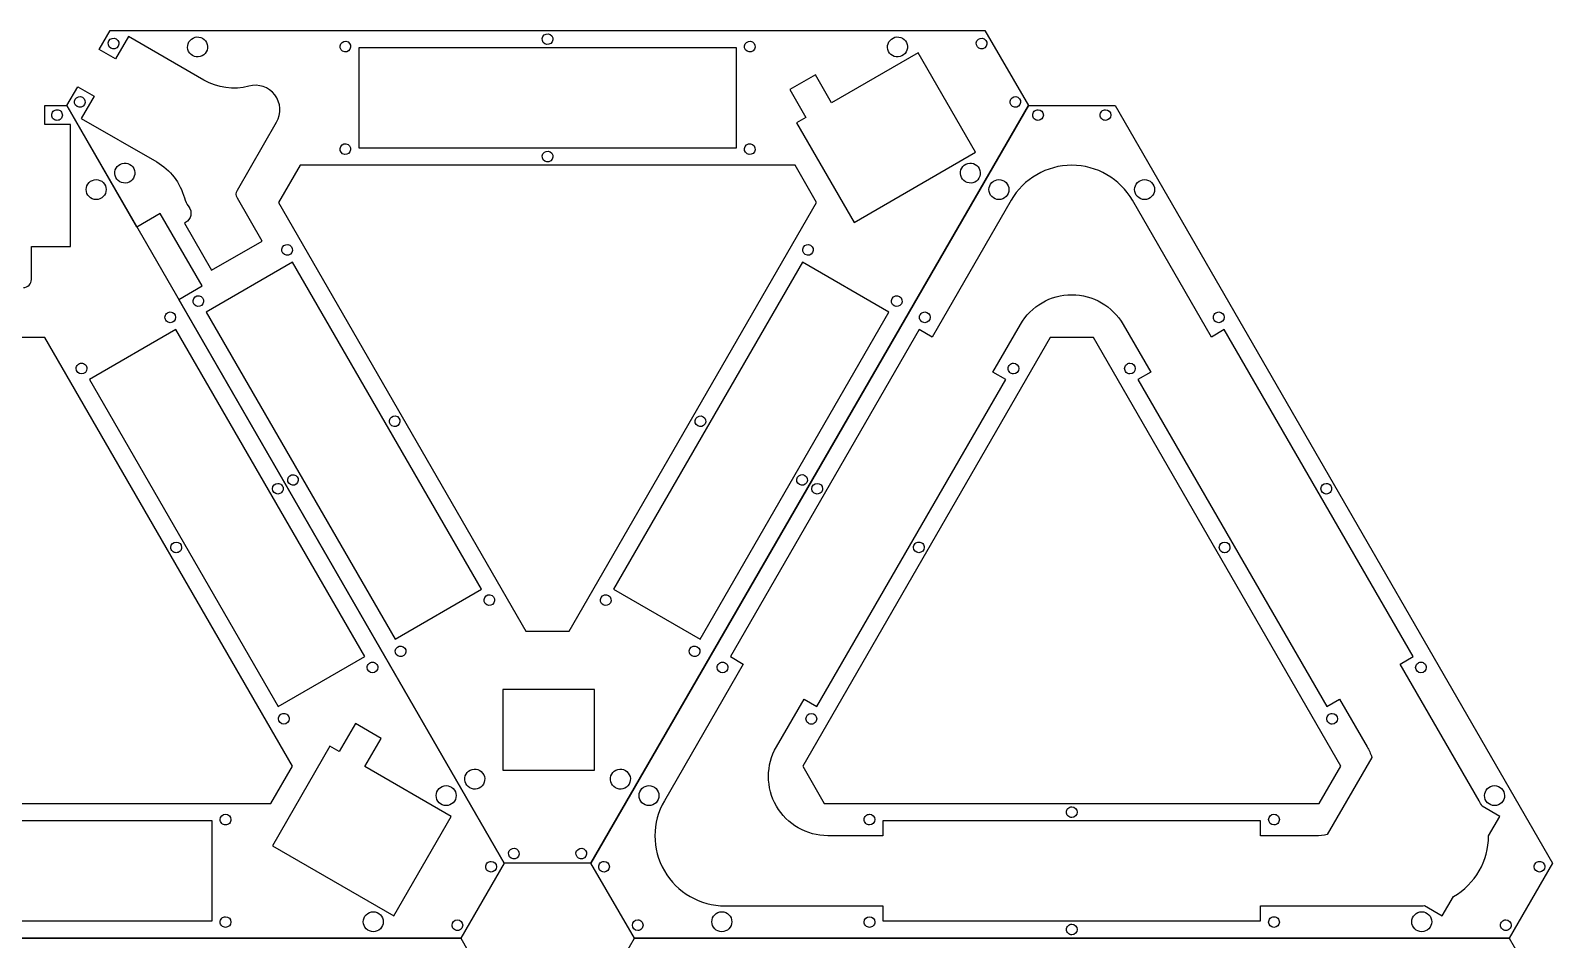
# Model space of a CAD drawing. Extents: x -29 to 538, y 574 to 910.
# Drawn here: x 256 to 538.2, y 741.8 to 910.3 of the extents above; entities that cross this region are included whole.
import ezdxf

# ---------------------------------------------------------------- set-up
doc = ezdxf.new("R2010")
doc.units = 0
doc.layers.get('0').update_dxf_attribs({"linetype": 'CONTINUOUS'})

msp = doc.modelspace()

# ---------------------------------------------------------------- linework, layer by layer
at = {"color": 7}
for p, q in [((268.772826, 906.804624), (270.797826, 910.312026)), ((270.797826, 910.312026), (432.950367, 910.312026)), ((274.178915, 909.168244), (271.803915, 905.054624)), ((271.908393, 908.735545), (271.908393, 908.735545)), ((288.170742, 901.090059), (274.178915, 909.168244)), ((287.926027, 908.852381), (287.926027, 908.852381)), ((352.367035, 909.5494), (352.367035, 909.5494)), ((417.671799, 908.85257), (417.671799, 908.85257)), ((432.829823, 908.735516), (432.829823, 908.735516)), ((432.950367, 910.312026), (441.000368, 896.369016)), ((271.803915, 905.054624), (268.772826, 906.804624)), ((314.881641, 908.169413), (314.881641, 908.169413)), ((316.874095, 907.062025), (316.874095, 888.562024)), ((386.874096, 907.062024), (316.874095, 907.062025)), ((386.874096, 888.562024), (386.874096, 907.062024)), ((389.856199, 908.169576), (389.856199, 908.169576)), ((420.561995, 906.162236), (404.540525, 896.912236)), ((431.211994, 887.715895), (420.561995, 906.162236)), ((401.540527, 902.108387), (396.777387, 899.358387)), ((404.540525, 896.912236), (401.540527, 902.108387)), ((262.747826, 896.369017), (264.772826, 899.87642)), ((264.772826, 899.87642), (267.803915, 898.12642)), ((267.803915, 898.12642), (265.428915, 894.0128)), ((265.65803, 897.910437), (265.658029, 897.910437)), ((396.777387, 899.358387), (399.777385, 894.162235)), ((439.079452, 897.910412), (439.079452, 897.910412)), ((258.697828, 892.869015), (258.697829, 896.369016)), ((258.697829, 896.369016), (262.747826, 896.369017)), ((261.937824, 894.619012), (261.937824, 894.619012)), ((262.747826, 896.369017), (343.824097, 755.940798)), ((275.747826, 873.852357), (262.747826, 896.369017)), ((441.000368, 896.369016), (359.924098, 755.940797)), ((359.924098, 755.940797), (441.000368, 896.369016)), ((441.000368, 896.369016), (457.100369, 896.369016)), ((443.790355, 894.618995), (443.790355, 894.618995)), ((456.290357, 894.618994), (456.290357, 894.618994)), ((457.100369, 896.369016), (538.17664, 755.940796)), ((263.447828, 892.869015), (258.697828, 892.869015)), ((263.44783, 870.269019), (263.447828, 892.869015)), ((294.371611, 880.717799), (301.642841, 893.311939)), ((399.777385, 894.162235), (398.045335, 893.162236)), ((398.045335, 893.162236), (408.695334, 874.715895)), ((314.881618, 889.169372), (314.881618, 889.169372)), ((389.85621, 889.169596), (389.85621, 889.169596)), ((316.874095, 888.562024), (386.874096, 888.562024)), ((352.371167, 887.789396), (352.371167, 887.789396)), ((408.695334, 874.715895), (431.211994, 887.715895)), ((274.426027, 885.469695), (274.426027, 885.469695)), ((305.999093, 885.312029), (301.999093, 878.383825)), ((397.749101, 885.312024), (305.999093, 885.312029)), ((401.749098, 878.383822), (397.749101, 885.312024)), ((431.172092, 885.469542), (431.172092, 885.469542)), ((270.04782, 880.805737), (270.04782, 880.805737)), ((437.400359, 880.805737), (437.400359, 880.805737)), ((464.400362, 880.805735), (464.400362, 880.805735)), ((298.961885, 871.267226), (294.371615, 879.217806)), ((301.999093, 878.383825), (347.874101, 798.92599)), ((355.874098, 798.925992), (401.749098, 878.383822)), ((437.792044, 878.812016), (423.158386, 853.465796)), ((474.942345, 853.465785), (460.308705, 878.812016)), ((280.077955, 876.35236), (275.747826, 873.852357)), ((287.82796, 862.928963), (280.077955, 876.35236)), ((284.772863, 874.67596), (284.57898, 874.564025)), ((284.57898, 874.564025), (289.602272, 865.863442)), ((256.197828, 864.142987), (256.197834, 870.269017)), ((256.197834, 870.269017), (263.44783, 870.269019)), ((289.602272, 865.863442), (298.961885, 871.267226)), ((304.089778, 870.477357), (304.089778, 870.477357)), ((400.648349, 870.47727), (400.648349, 870.47727)), ((304.622015, 867.340799), (288.600545, 858.090799)), ((339.622016, 806.71902), (304.622015, 867.340799)), ((399.126181, 867.340796), (364.126181, 806.719018)), ((415.147651, 858.090796), (399.126181, 867.340796)), ((283.497831, 860.42896), (287.82796, 862.928963)), ((287.635301, 860.977368), (287.635301, 860.977368)), ((417.102832, 860.97727), (417.102832, 860.97727)), ((343.824097, 755.940798), (283.497831, 860.42896)), ((288.600545, 858.090799), (323.600546, 797.46902)), ((380.147651, 797.469018), (415.147651, 858.090796)), ((282.934154, 857.120003), (282.934154, 857.120003)), ((422.794035, 857.120002), (422.794035, 857.120002)), ((434.416361, 846.966001), (439.523736, 855.812234)), ((458.576295, 855.812235), (463.683665, 846.965999)), ((458.576295, 855.812235), (458.576295, 855.812235)), ((477.286697, 857.120001), (477.286697, 857.120001)), ((258.697897, 853.383933), (250.697899, 853.383931)), ((304.572896, 773.926103), (258.697897, 853.383933)), ((282.971377, 854.840795), (266.949907, 845.590795)), ((317.971379, 794.219016), (282.971377, 854.840795)), ((420.776816, 854.840796), (385.776824, 794.219013)), ((445.050368, 853.383822), (399.175363, 773.925983)), ((423.158386, 853.465796), (420.776816, 854.840796)), ((453.050366, 853.383824), (445.050368, 853.383822)), ((498.925369, 773.92598), (453.050366, 853.383824)), ((477.323915, 854.840785), (474.942345, 853.465785)), ((512.323917, 794.219006), (477.323915, 854.840785)), ((266.479751, 847.620121), (266.479751, 847.620121)), ((436.797931, 845.591001), (434.416361, 846.966001)), ((439.248163, 847.620207), (439.248163, 847.620207)), ((460.83186, 847.620208), (460.83186, 847.620208)), ((463.683665, 846.965999), (461.302095, 845.590999)), ((266.949907, 845.590795), (301.949909, 784.969016)), ((401.797939, 784.969218), (436.797931, 845.591001)), ((461.302095, 845.590999), (496.302096, 784.969219)), ((324.02762, 838.704073), (324.02762, 838.704073)), ((380.708524, 838.700479), (380.708524, 838.700479)), ((305.184947, 827.820486), (305.184947, 827.820486)), ((399.555246, 827.823939), (399.555246, 827.823939)), ((302.872043, 825.346819), (302.872043, 825.346819)), ((402.85416, 825.343126), (402.85416, 825.343126)), ((497.224516, 825.346696), (497.224516, 825.346696)), ((284.029327, 814.463117), (284.029327, 814.463117)), ((421.70095, 814.466684), (421.70095, 814.466684)), ((478.381869, 814.463116), (478.381869, 814.463116)), ((323.600546, 797.46902), (339.622016, 806.71902)), ((341.577259, 805.547159), (341.577259, 805.54716)), ((363.160934, 805.547162), (363.160934, 805.547162)), ((364.126181, 806.719018), (380.147651, 797.469018)), ((347.874101, 798.92599), (355.874098, 798.925992)), ((325.122783, 796.04717), (325.122783, 796.04717)), ((379.615417, 796.047162), (379.615417, 796.047162)), ((301.949909, 784.969016), (317.971379, 794.219016)), ((385.776824, 794.219013), (388.158394, 792.844013)), ((509.942347, 792.844006), (512.323917, 794.219006)), ((320.421622, 792.189801), (320.421622, 792.189801)), ((385.306582, 792.18979), (385.306582, 792.18979)), ((524.576009, 767.497773), (509.942347, 792.844006)), ((514.77416, 792.189791), (514.77416, 792.189791)), ((360.603637, 788.132752), (343.603638, 788.132752)), ((343.603638, 788.132752), (343.603639, 773.132752)), ((360.603637, 773.132753), (360.603637, 788.132752)), ((394.308986, 777.49799), (399.41637, 786.344218)), ((399.41637, 786.344218), (401.797939, 784.969218)), ((496.302096, 784.969219), (498.683666, 786.34422)), ((303.967141, 782.689804), (303.967141, 782.689804)), ((316.251474, 781.790273), (313.251479, 776.594129)), ((321.014618, 779.040281), (316.251474, 781.790273)), ((401.76107, 782.689798), (401.76107, 782.689798)), ((498.319678, 782.689793), (498.319678, 782.689793)), ((318.014618, 773.844129), (321.014618, 779.040281)), ((311.519428, 777.594129), (300.869428, 759.147788)), ((313.251479, 776.594129), (311.519428, 777.594129)), ((300.572901, 766.997908), (304.572896, 773.926103)), ((334.036088, 764.594129), (318.014618, 773.844129)), ((343.603639, 773.132752), (360.603637, 773.132753)), ((399.175363, 773.925983), (403.175374, 766.997785)), ((494.925374, 766.997785), (498.925369, 773.92598)), ((504.68136, 775.53275), (496.411879, 761.209569)), ((339.299098, 773.106229), (339.299098, 773.106229)), ((366.299102, 773.106227), (366.299102, 773.106227)), ((334.920904, 768.442275), (334.920904, 768.442275)), ((372.527292, 768.44227), (372.527292, 768.44227)), ((529.273438, 768.442278), (529.273438, 768.442278)), ((208.822902, 766.997908), (300.572901, 766.997908)), ((403.175374, 766.997785), (494.925374, 766.997785)), ((450.03794, 765.377991), (450.03794, 765.377991)), ((528.388635, 764.594114), (525.098916, 766.493434)), ((289.697829, 763.747791), (219.697836, 763.747787)), ((289.697829, 745.247791), (289.697829, 763.747791)), ((293.175301, 763.997788), (293.175301, 763.997788)), ((323.386088, 746.147788), (334.036088, 764.594129)), ((412.552906, 763.997786), (412.552906, 763.997786)), ((484.050016, 763.747994), (414.050015, 763.747995)), ((414.050015, 763.747995), (414.050015, 760.997995)), ((484.050016, 760.997994), (484.050016, 763.747994)), ((487.527843, 763.997787), (487.527843, 763.997787)), ((526.317671, 761.00712), (528.388635, 764.594114)), ((300.869428, 759.147788), (323.386088, 746.147788)), ((414.050015, 760.997995), (403.835265, 760.997989)), ((494.264761, 760.997991), (484.050016, 760.997994)), ((346.119118, 758.548169), (346.119118, 758.548169)), ((358.619111, 758.548173), (358.619111, 758.548173)), ((343.824097, 755.940798), (335.774097, 741.997789)), ((342.398548, 755.256955), (342.398548, 755.256955)), ((359.924098, 755.940797), (343.824097, 755.940798)), ((367.974099, 741.997788), (359.924098, 755.940797)), ((363.329643, 755.256935), (363.329643, 755.256935)), ((538.17664, 755.940796), (530.12664, 741.997787)), ((536.75109, 755.256931), (536.75109, 755.256931)), ((384.783075, 747.997788), (414.05037, 747.99779)), ((414.05037, 747.99779), (414.05037, 745.24779)), ((484.050372, 745.247789), (484.050372, 747.99779)), ((484.050372, 747.99779), (513.317676, 747.997787)), ((514.448925, 748.047088), (517.738626, 746.147778)), ((219.697836, 745.247787), (289.697829, 745.247791)), ((293.175297, 744.997782), (293.175297, 744.997782)), ((321.420921, 745.059579), (321.420921, 745.059579)), ((386.027287, 745.059587), (386.027287, 745.059587)), ((412.552907, 744.997788), (412.552907, 744.997788)), ((414.05037, 745.24779), (484.050372, 745.247789)), ((487.52784, 744.997781), (487.52784, 744.997781)), ((515.773455, 745.059582), (515.773455, 745.059582)), ((336.148548, 744.431637), (336.148548, 744.431637)), ((369.579651, 744.431625), (369.579651, 744.431625)), ((450.042436, 743.617777), (450.042436, 743.617777)), ((530.501086, 744.431627), (530.501086, 744.431627)), ((173.621201, 741.997995), (335.773742, 741.997994)), ((335.774097, 741.997789), (173.621565, 741.997785)), ((335.773742, 741.997994), (343.823735, 728.054989)), ((359.924099, 728.054779), (367.974099, 741.997788)), ((367.974099, 741.997788), (530.12664, 741.997787)), ((530.12664, 741.997787), (367.974099, 741.997788)), ((530.12664, 741.997787), (538.176641, 728.054778))]:
    msp.add_line(p, q, dxfattribs=at)
for points in [[(270.556028, 908.373179), (270.829409, 908.846689), (271.434884, 909.008925), (271.908393, 908.735545)], [(271.908393, 908.735545), (272.381903, 908.462164), (272.544139, 907.856689), (272.270758, 907.383179)], [(285.39888, 908.175234), (285.644206, 908.600149), (286.04828, 908.910207), (286.522212, 909.037196)], [(286.522212, 909.037196), (286.996144, 909.164186), (287.501111, 909.097706), (287.926027, 908.852381)], [(287.926027, 908.852381), (288.350943, 908.607055), (288.661, 908.202981), (288.78799, 907.729049)], [(351.377035, 907.834669), (350.903525, 908.10805), (350.741289, 908.713525), (351.01467, 909.187035)], [(351.01467, 909.187035), (351.288051, 909.660544), (351.893525, 909.822781), (352.367035, 909.5494)], [(352.367035, 909.5494), (352.840544, 909.276019), (353.002781, 908.670544), (352.7294, 908.197035)], [(415.144652, 908.175423), (415.389978, 908.600339), (415.794052, 908.910396), (416.267984, 909.037386)], [(416.267984, 909.037386), (416.741916, 909.164375), (417.246884, 909.097895), (417.671799, 908.85257)], [(417.671799, 908.85257), (418.096715, 908.607245), (418.406772, 908.20317), (418.533762, 907.729238)], [(431.477457, 908.373151), (431.750838, 908.846661), (432.356313, 909.008897), (432.829823, 908.735516)], [(432.829823, 908.735516), (433.303332, 908.462135), (433.465569, 907.856661), (433.192188, 907.383151)], [(270.918393, 907.020814), (270.444884, 907.294195), (270.282647, 907.89967), (270.556028, 908.373179)], [(272.270758, 907.383179), (271.997377, 906.90967), (271.391903, 906.747433), (270.918393, 907.020814)], [(285.214065, 906.771418), (285.087075, 907.24535), (285.153555, 907.750318), (285.39888, 908.175234)], [(286.076027, 905.648087), (285.651111, 905.893412), (285.341054, 906.297486), (285.214065, 906.771418)], [(288.603174, 906.325234), (288.357849, 905.900318), (287.953775, 905.59026), (287.479843, 905.463271)], [(288.78799, 907.729049), (288.91498, 907.255117), (288.8485, 906.750149), (288.603174, 906.325234)], [(313.891641, 906.454683), (313.418131, 906.728064), (313.255895, 907.333539), (313.529276, 907.807048)], [(313.529276, 907.807048), (313.802657, 908.280558), (314.408131, 908.442794), (314.881641, 908.169413)], [(315.244006, 906.817048), (314.970625, 906.343539), (314.365151, 906.181302), (313.891641, 906.454683)], [(314.881641, 908.169413), (315.355151, 907.896032), (315.517387, 907.290558), (315.244006, 906.817048)], [(352.7294, 908.197035), (352.456019, 907.723525), (351.850544, 907.561288), (351.377035, 907.834669)], [(388.866199, 906.454846), (388.392689, 906.728227), (388.230453, 907.333702), (388.503834, 907.807211)], [(388.503834, 907.807211), (388.777215, 908.280721), (389.382689, 908.442957), (389.856199, 908.169576)], [(390.218564, 906.817211), (389.945183, 906.343702), (389.339708, 906.181465), (388.866199, 906.454846)], [(389.856199, 908.169576), (390.329708, 907.896195), (390.491945, 907.290721), (390.218564, 906.817211)], [(414.959837, 906.771608), (414.832847, 907.24554), (414.899327, 907.750507), (415.144652, 908.175423)], [(415.821799, 905.648276), (415.396884, 905.893601), (415.086826, 906.297676), (414.959837, 906.771608)], [(418.348946, 906.325423), (418.103621, 905.900507), (417.699547, 905.59045), (417.225615, 905.46346)], [(418.533762, 907.729238), (418.660752, 907.255306), (418.594272, 906.750339), (418.348946, 906.325423)], [(431.839823, 907.020786), (431.366313, 907.294167), (431.204076, 907.899641), (431.477457, 908.373151)], [(433.192188, 907.383151), (432.918807, 906.909641), (432.313332, 906.747405), (431.839823, 907.020786)], [(287.479843, 905.463271), (287.005911, 905.336281), (286.500943, 905.402761), (286.076027, 905.648087)], [(417.225615, 905.46346), (416.751683, 905.33647), (416.246715, 905.402951), (415.821799, 905.648276)], [(296.517718, 899.991145), (293.699753, 899.236083), (290.697258, 899.631374), (288.170742, 901.090059)], [(301.311728, 898.363789), (300.189873, 899.825822), (298.297776, 900.468106), (296.517718, 899.991145)], [(264.668029, 896.195707), (264.19452, 896.469088), (264.032283, 897.074562), (264.305664, 897.548072)], [(264.305664, 897.548072), (264.579045, 898.021582), (265.18452, 898.183818), (265.65803, 897.910437)], [(265.658029, 897.910437), (266.131539, 897.637056), (266.293776, 897.031582), (266.020395, 896.558072)], [(301.642841, 893.311939), (302.564266, 894.907895), (302.433583, 896.901756), (301.311728, 898.363789)], [(438.089452, 896.195682), (437.615943, 896.469063), (437.453706, 897.074537), (437.727087, 897.548047)], [(437.727087, 897.548047), (438.000468, 898.021557), (438.605943, 898.183793), (439.079452, 897.910412)], [(439.079452, 897.910412), (439.552962, 897.637031), (439.715198, 897.031557), (439.441817, 896.558047)], [(260.247778, 893.918977), (260.062117, 894.104639), (259.957814, 894.356451), (259.957816, 894.619017)], [(259.957816, 894.619017), (259.957815, 894.881583), (260.062119, 895.133395), (260.247782, 895.319056)], [(260.247782, 895.319056), (260.433444, 895.504718), (260.685257, 895.609021), (260.947822, 895.609019)], [(260.947822, 895.609019), (261.210388, 895.609019), (261.4622, 895.504715), (261.647862, 895.319053)], [(261.937824, 894.619012), (261.937825, 894.356447), (261.833521, 894.104635), (261.647858, 893.918973)], [(261.647862, 895.319053), (261.833523, 895.13339), (261.937826, 894.881578), (261.937824, 894.619012)], [(266.020395, 896.558072), (265.747014, 896.084562), (265.141539, 895.922326), (264.668029, 896.195707)], [(439.441817, 896.558047), (439.168436, 896.084537), (438.562962, 895.922301), (438.089452, 896.195682)], [(441.810355, 894.618995), (441.810355, 894.88156), (441.914658, 895.133372), (442.100321, 895.319034)], [(442.100322, 893.918958), (441.91466, 894.104619), (441.810356, 894.356429), (441.810355, 894.618995)], [(442.100321, 895.319034), (442.285983, 895.504695), (442.537796, 895.608998), (442.800362, 895.608996)], [(442.800362, 895.608996), (443.347121, 895.608993), (443.790356, 895.165755), (443.790355, 894.618995)], [(443.790355, 894.618995), (443.790354, 894.072236), (443.34712, 893.629001), (442.800362, 893.628997)], [(454.310357, 894.618993), (454.310357, 894.881559), (454.414661, 895.133371), (454.600323, 895.319033)], [(454.600325, 893.918957), (454.414662, 894.104617), (454.310358, 894.356428), (454.310357, 894.618993)], [(454.600323, 895.319033), (454.785986, 895.504694), (455.037798, 895.608997), (455.300364, 895.608995)], [(455.300364, 895.608995), (455.847124, 895.608991), (456.290358, 895.165753), (456.290357, 894.618994)], [(456.290357, 894.618994), (456.290356, 894.072235), (455.847122, 893.628999), (455.300364, 893.628995)], [(260.947818, 893.629011), (260.685252, 893.62901), (260.43344, 893.733314), (260.247778, 893.918977)], [(261.647858, 893.918973), (261.462196, 893.733312), (261.210383, 893.629009), (260.947818, 893.629011)], [(265.428915, 894.0128), (265.428915, 894.0128), (279.420742, 885.934615), (279.420742, 885.934615)], [(442.800362, 893.628997), (442.537797, 893.628995), (442.285985, 893.733297), (442.100322, 893.918958)], [(455.300364, 893.628995), (455.037799, 893.628994), (454.785987, 893.733296), (454.600325, 893.918957)], [(313.529252, 888.807007), (313.802633, 889.280517), (314.408108, 889.442753), (314.881618, 889.169372)], [(314.881618, 889.169372), (315.355127, 888.895991), (315.517364, 888.290517), (315.243983, 887.817007)], [(388.503845, 888.807231), (388.777226, 889.280741), (389.3827, 889.442977), (389.85621, 889.169596)], [(389.85621, 889.169596), (390.32972, 888.896215), (390.491956, 888.290741), (390.218575, 887.817231)], [(313.891618, 887.454642), (313.418108, 887.728023), (313.255871, 888.333498), (313.529252, 888.807007)], [(315.243983, 887.817007), (314.970602, 887.343498), (314.365127, 887.181261), (313.891618, 887.454642)], [(351.381167, 886.074666), (350.907657, 886.348047), (350.74542, 886.953521), (351.018801, 887.427031)], [(351.018801, 887.427031), (351.292182, 887.900541), (351.897657, 888.062777), (352.371167, 887.789396)], [(352.733532, 886.437031), (352.460151, 885.963521), (351.854676, 885.801285), (351.381167, 886.074666)], [(352.371167, 887.789396), (352.844676, 887.516015), (353.006913, 886.910541), (352.733532, 886.437031)], [(388.86621, 887.454866), (388.3927, 887.728247), (388.230464, 888.333721), (388.503845, 888.807231)], [(390.218575, 887.817231), (389.945194, 887.343721), (389.33972, 887.181485), (388.86621, 887.454866)], [(271.714065, 883.388732), (271.587075, 883.862664), (271.653555, 884.367632), (271.89888, 884.792548)], [(272.576027, 882.265401), (272.151111, 882.510726), (271.841054, 882.9148), (271.714065, 883.388732)], [(271.89888, 884.792548), (272.144206, 885.217463), (272.54828, 885.527521), (273.022212, 885.65451)], [(273.022212, 885.65451), (273.496144, 885.7815), (274.001111, 885.71502), (274.426027, 885.469695)], [(274.426027, 885.469695), (274.850943, 885.224369), (275.161, 884.820295), (275.28799, 884.346363)], [(275.28799, 884.346363), (275.41498, 883.872431), (275.3485, 883.367463), (275.103174, 882.942548)], [(279.420742, 885.934615), (281.947258, 884.47593), (283.790838, 882.073339), (284.545918, 879.255379)], [(428.460129, 883.38858), (428.333139, 883.862512), (428.399619, 884.367479), (428.644945, 884.792395)], [(429.322092, 882.265248), (428.897176, 882.510573), (428.587119, 882.914648), (428.460129, 883.38858)], [(428.644945, 884.792395), (428.89027, 885.217311), (429.294344, 885.527368), (429.768276, 885.654358)], [(429.768276, 885.654358), (430.242208, 885.781348), (430.747176, 885.714867), (431.172092, 885.469542)], [(431.172092, 885.469542), (431.597007, 885.224217), (431.907065, 884.820142), (432.034054, 884.34621)], [(432.034054, 884.34621), (432.161044, 883.872278), (432.094564, 883.367311), (431.849239, 882.942395)], [(449.050375, 885.312016), (444.405922, 885.312016), (440.114271, 882.83423), (437.792044, 878.812016)], [(460.308705, 878.812016), (457.986478, 882.83423), (453.694827, 885.312016), (449.050375, 885.312016)], [(266.347823, 880.805735), (266.347821, 881.296385), (266.54273, 881.766941), (266.889672, 882.113884)], [(268.197816, 878.955735), (267.176092, 878.95574), (266.347824, 879.784011), (266.347823, 880.805735)], [(266.889672, 882.113884), (267.236613, 882.460828), (267.707168, 882.655739), (268.197819, 882.655741)], [(268.197819, 882.655741), (268.68847, 882.655741), (269.159026, 882.46083), (269.505968, 882.113887)], [(270.04782, 880.805737), (270.04782, 880.315085), (269.852909, 879.84453), (269.505966, 879.497587)], [(269.505968, 882.113887), (269.852911, 881.766944), (270.047821, 881.296388), (270.04782, 880.805737)], [(275.103174, 882.942548), (274.592311, 882.057706), (273.460869, 881.754537), (272.576027, 882.265401)], [(294.371615, 879.217806), (294.103668, 879.681906), (294.103666, 880.253699), (294.371611, 880.717799)], [(431.849239, 882.942395), (431.338375, 882.057554), (430.206933, 881.754385), (429.322092, 882.265248)], [(434.242214, 879.497585), (433.895271, 879.844528), (433.700361, 880.315084), (433.700362, 880.805735)], [(433.700362, 880.805735), (433.700362, 881.296387), (433.895273, 881.766942), (434.242216, 882.113885)], [(434.242216, 882.113885), (434.589159, 882.460827), (435.059715, 882.655737), (435.550366, 882.655736)], [(435.550366, 882.655736), (436.57209, 882.655732), (437.400358, 881.827461), (437.400359, 880.805737)], [(437.400359, 880.805737), (437.40036, 880.315086), (437.205452, 879.844531), (436.85851, 879.497587)], [(461.242209, 879.497587), (460.895266, 879.844531), (460.700356, 880.315087), (460.700357, 880.805738)], [(460.700357, 880.805738), (460.700357, 881.296389), (460.895267, 881.766945), (461.242211, 882.113888)], [(461.242211, 882.113888), (461.589154, 882.46083), (462.05971, 882.65574), (462.550361, 882.655739)], [(462.550361, 882.655739), (463.041013, 882.655739), (463.511568, 882.460829), (463.858511, 882.113886)], [(464.400362, 880.805735), (464.400363, 880.315084), (464.205452, 879.844528), (463.858509, 879.497585)], [(463.858511, 882.113886), (464.205454, 881.766942), (464.400363, 881.296386), (464.400362, 880.805735)], [(269.505966, 879.497587), (269.159023, 879.150644), (268.688467, 878.955734), (268.197816, 878.955735)], [(284.545918, 879.255379), (284.703488, 878.667317), (284.977313, 878.116798), (285.351217, 877.636339)], [(285.351217, 877.636339), (285.706405, 877.179936), (285.846641, 876.592127), (285.735753, 876.02453)], [(435.550363, 878.955731), (435.059712, 878.955731), (434.589156, 879.150641), (434.242214, 879.497585)], [(436.85851, 879.497587), (436.511569, 879.150644), (436.041014, 878.955732), (435.550363, 878.955731)], [(462.550358, 878.955734), (462.059707, 878.955734), (461.589151, 879.150644), (461.242209, 879.497587)], [(463.858509, 879.497585), (463.511566, 879.150643), (463.04101, 878.955733), (462.550358, 878.955734)], [(285.735753, 876.02453), (285.624864, 875.456933), (285.273709, 874.965125), (284.772863, 874.67596)], [(303.099778, 868.762627), (302.626268, 869.036008), (302.464031, 869.641482), (302.737412, 870.114992)], [(302.737412, 870.114992), (303.010793, 870.588502), (303.616268, 870.750738), (304.089778, 870.477357)], [(304.452143, 869.124992), (304.178762, 868.651482), (303.573287, 868.489246), (303.099778, 868.762627)], [(304.089778, 870.477357), (304.563287, 870.203976), (304.725524, 869.598502), (304.452143, 869.124992)], [(399.658349, 868.762539), (399.18484, 869.03592), (399.022603, 869.641395), (399.295984, 870.114904)], [(399.295984, 870.114904), (399.569365, 870.588414), (400.17484, 870.75065), (400.648349, 870.47727)], [(401.010715, 869.124904), (400.737334, 868.651395), (400.131859, 868.489158), (399.658349, 868.762539)], [(400.648349, 870.47727), (401.121859, 870.203889), (401.284095, 869.598414), (401.010715, 869.124904)], [(254.697832, 862.645826), (255.52515, 862.645827), (256.196262, 863.315671), (256.197828, 864.142987)], [(286.645301, 859.262638), (286.171791, 859.536019), (286.009555, 860.141493), (286.282936, 860.615003)], [(286.282936, 860.615003), (286.556317, 861.088513), (287.161791, 861.250749), (287.635301, 860.977368)], [(287.635301, 860.977368), (288.108811, 860.703987), (288.271047, 860.098513), (287.997666, 859.625003)], [(416.112832, 859.262539), (415.639322, 859.53592), (415.477086, 860.141395), (415.750467, 860.614904)], [(415.750467, 860.614904), (416.023848, 861.088414), (416.629322, 861.25065), (417.102832, 860.97727)], [(417.102832, 860.97727), (417.576342, 860.703889), (417.738578, 860.098414), (417.465197, 859.624904)], [(439.523736, 855.812234), (441.488696, 859.215646), (445.120094, 861.312234), (449.050015, 861.312235)], [(449.050015, 861.312235), (452.979937, 861.312235), (456.611334, 859.215646), (458.576295, 855.812235)], [(280.954154, 857.120003), (280.954154, 857.382568), (281.058458, 857.63438), (281.24412, 857.820042)], [(281.24412, 857.820042), (281.429783, 858.005703), (281.681595, 858.110006), (281.944161, 858.110004)], [(281.944161, 858.110004), (282.490921, 858.110001), (282.934155, 857.666763), (282.934154, 857.120003)], [(287.997666, 859.625003), (287.724285, 859.151493), (287.118811, 858.989257), (286.645301, 859.262638)], [(417.465197, 859.624904), (417.191816, 859.151395), (416.586342, 858.989158), (416.112832, 859.262539)], [(420.814035, 857.120002), (420.814035, 857.382568), (420.918339, 857.63438), (421.104001, 857.820041)], [(421.104001, 857.820041), (421.289664, 858.005703), (421.541476, 858.110006), (421.804042, 858.110004)], [(421.804042, 858.110004), (422.350802, 858.11), (422.794036, 857.666762), (422.794035, 857.120002)], [(475.306697, 857.120001), (475.306697, 857.382567), (475.411001, 857.634379), (475.596663, 857.82004)], [(475.596663, 857.82004), (475.782326, 858.005702), (476.034138, 858.110005), (476.296704, 858.110003)], [(476.296704, 858.110003), (476.843464, 858.109999), (477.286698, 857.666761), (477.286697, 857.120001)], [(281.244122, 856.419966), (281.058459, 856.605627), (280.954155, 856.857437), (280.954154, 857.120003)], [(281.944161, 856.130005), (281.681596, 856.130003), (281.429784, 856.234305), (281.244122, 856.419966)], [(282.934154, 857.120003), (282.934153, 856.573244), (282.49092, 856.130008), (281.944161, 856.130005)], [(421.104003, 856.419965), (420.91834, 856.605626), (420.814036, 856.857437), (420.814035, 857.120002)], [(421.804042, 856.130004), (421.541477, 856.130002), (421.289665, 856.234304), (421.104003, 856.419965)], [(422.794035, 857.120002), (422.794034, 856.573244), (422.3508, 856.130008), (421.804042, 856.130004)], [(475.596665, 856.419964), (475.411002, 856.605625), (475.306698, 856.857436), (475.306697, 857.120001)], [(476.296704, 856.130003), (476.034139, 856.130001), (475.782327, 856.234303), (475.596665, 856.419964)], [(477.286697, 857.120001), (477.286696, 856.573243), (476.843462, 856.130007), (476.296704, 856.130003)], [(264.499752, 847.620121), (264.49975, 847.882686), (264.604052, 848.134498), (264.789713, 848.32016)], [(265.48975, 846.630128), (264.942991, 846.630129), (264.499756, 847.073363), (264.499752, 847.620121)], [(264.789713, 848.32016), (264.975374, 848.505823), (265.227185, 848.610127), (265.48975, 848.610128)], [(265.48975, 848.610128), (265.752316, 848.610128), (266.004127, 848.505824), (266.189789, 848.320162)], [(266.479751, 847.620121), (266.479748, 847.073361), (266.03651, 846.630127), (265.48975, 846.630128)], [(266.189789, 848.320162), (266.375451, 848.134499), (266.479753, 847.882687), (266.479751, 847.620121)], [(437.268163, 847.620207), (437.268162, 847.882773), (437.372466, 848.134585), (437.558129, 848.320246)], [(437.55813, 846.92017), (437.372468, 847.105831), (437.268163, 847.357642), (437.268163, 847.620207)], [(437.558129, 848.320246), (437.743791, 848.505908), (437.995604, 848.610211), (438.258169, 848.610209)], [(438.25817, 846.630209), (437.995604, 846.630207), (437.743793, 846.734509), (437.55813, 846.92017)], [(438.258169, 848.610209), (438.804929, 848.610205), (439.248163, 848.166967), (439.248163, 847.620207)], [(439.248163, 847.620207), (439.248162, 847.073449), (438.804928, 846.630213), (438.25817, 846.630209)], [(458.851861, 847.620208), (458.85186, 847.882774), (458.956164, 848.134586), (459.141827, 848.320248)], [(459.141828, 846.920172), (458.956166, 847.105832), (458.851861, 847.357643), (458.851861, 847.620208)], [(459.141827, 848.320248), (459.327489, 848.505909), (459.579302, 848.610212), (459.841867, 848.61021)], [(459.841867, 846.63021), (459.579302, 846.630209), (459.327491, 846.734511), (459.141828, 846.920172)], [(459.841867, 848.61021), (460.388627, 848.610206), (460.831861, 848.166968), (460.83186, 847.620208)], [(460.83186, 847.620208), (460.831859, 847.07345), (460.388626, 846.630214), (459.841867, 846.63021)], [(323.03762, 836.989343), (322.56411, 837.262724), (322.401874, 837.868198), (322.675255, 838.341708)], [(322.675255, 838.341708), (322.948636, 838.815218), (323.55411, 838.977454), (324.02762, 838.704073)], [(324.02762, 838.704073), (324.50113, 838.430692), (324.663366, 837.825218), (324.389985, 837.351708)], [(379.718524, 836.985749), (379.245015, 837.25913), (379.082778, 837.864605), (379.356159, 838.338114)], [(379.356159, 838.338114), (379.62954, 838.811624), (380.235015, 838.97386), (380.708524, 838.700479)], [(380.708524, 838.700479), (381.182034, 838.427098), (381.34427, 837.821624), (381.070889, 837.348114)], [(324.389985, 837.351708), (324.116604, 836.878198), (323.51113, 836.715962), (323.03762, 836.989343)], [(381.070889, 837.348114), (380.797509, 836.874605), (380.192034, 836.712368), (379.718524, 836.985749)], [(304.194947, 826.105755), (303.721437, 826.379136), (303.5592, 826.984611), (303.832581, 827.45812)], [(303.832581, 827.45812), (304.105962, 827.93163), (304.711437, 828.093866), (305.184947, 827.820486)], [(305.184947, 827.820486), (305.658456, 827.547105), (305.820693, 826.94163), (305.547312, 826.46812)], [(398.565246, 826.109208), (398.091736, 826.382589), (397.9295, 826.988064), (398.202881, 827.461573)], [(398.202881, 827.461573), (398.476262, 827.935083), (399.081736, 828.097319), (399.555246, 827.823939)], [(399.555246, 827.823939), (400.028755, 827.550558), (400.190992, 826.945083), (399.917611, 826.471573)], [(301.882036, 824.356817), (301.335276, 824.356821), (300.892042, 824.800059), (300.892043, 825.346819)], [(300.892043, 825.346819), (300.892044, 825.893577), (301.335278, 826.336813), (301.882036, 826.336817)], [(301.882036, 826.336817), (302.144601, 826.336819), (302.396413, 826.232516), (302.582075, 826.046856)], [(302.582077, 824.64678), (302.396414, 824.461118), (302.144602, 824.356815), (301.882036, 824.356817)], [(302.582075, 826.046856), (302.767738, 825.861195), (302.872042, 825.609384), (302.872043, 825.346819)], [(302.872043, 825.346819), (302.872043, 825.084253), (302.767739, 824.832441), (302.582077, 824.64678)], [(305.547312, 826.46812), (305.273931, 825.994611), (304.668456, 825.832374), (304.194947, 826.105755)], [(399.917611, 826.471573), (399.64423, 825.998064), (399.038755, 825.835827), (398.565246, 826.109208)], [(401.164123, 824.643085), (400.978461, 824.828747), (400.874158, 825.08056), (400.87416, 825.343125)], [(400.87416, 825.343125), (400.874164, 825.889885), (401.317402, 826.333119), (401.864162, 826.333118)], [(401.864162, 824.353119), (401.601596, 824.353118), (401.349784, 824.457422), (401.164123, 824.643085)], [(401.864162, 826.333118), (402.41092, 826.333117), (402.854156, 825.889884), (402.85416, 825.343126)], [(402.564199, 824.643086), (402.378538, 824.457424), (402.126727, 824.353119), (401.864162, 824.353119)], [(402.85416, 825.343126), (402.854162, 825.08056), (402.74986, 824.828749), (402.564199, 824.643086)], [(496.234509, 824.356694), (495.687749, 824.356698), (495.244515, 824.799936), (495.244516, 825.346696)], [(495.244516, 825.346696), (495.244517, 825.893454), (495.68775, 826.33669), (496.234509, 826.336694)], [(496.234509, 826.336694), (496.497074, 826.336696), (496.748886, 826.232394), (496.934548, 826.046733)], [(496.93455, 824.646657), (496.748887, 824.460995), (496.497075, 824.356693), (496.234509, 824.356694)], [(496.934548, 826.046733), (497.120211, 825.861072), (497.224515, 825.609261), (497.224516, 825.346696)], [(497.224516, 825.346696), (497.224516, 825.08413), (497.120212, 824.832318), (496.93455, 824.646657)], [(282.049327, 814.463117), (282.049331, 815.009877), (282.492569, 815.453111), (283.039329, 815.45311)], [(283.039329, 815.45311), (283.586087, 815.453109), (284.029323, 815.009876), (284.029327, 814.463117)], [(420.010911, 815.166723), (420.196572, 815.352385), (420.448383, 815.45669), (420.710948, 815.45669)], [(420.710948, 815.45669), (420.973514, 815.456691), (421.225326, 815.352387), (421.410987, 815.166724)], [(476.40187, 814.463116), (476.401874, 815.009876), (476.845112, 815.45311), (477.391871, 815.453109)], [(477.391871, 815.453109), (477.93863, 815.453108), (478.381866, 815.009874), (478.381869, 814.463116)], [(282.33929, 813.763077), (282.153628, 813.948739), (282.049325, 814.200551), (282.049327, 814.463117)], [(283.039329, 813.473111), (282.776763, 813.47311), (282.524951, 813.577414), (282.33929, 813.763077)], [(283.739366, 813.763078), (283.553705, 813.577416), (283.301894, 813.473111), (283.039329, 813.473111)], [(284.029327, 814.463117), (284.029329, 814.200552), (283.925026, 813.94874), (283.739366, 813.763078)], [(419.72095, 814.466683), (419.720949, 814.729249), (419.825251, 814.98106), (420.010911, 815.166723)], [(420.710948, 813.47669), (420.16419, 813.476691), (419.720954, 813.919925), (419.72095, 814.466683)], [(421.70095, 814.466684), (421.700946, 813.919924), (421.257708, 813.47669), (420.710948, 813.47669)], [(421.410987, 815.166724), (421.596649, 814.981062), (421.700952, 814.729249), (421.70095, 814.466684)], [(476.691832, 813.763075), (476.506171, 813.948738), (476.401868, 814.20055), (476.40187, 814.463116)], [(477.391872, 813.473109), (477.129306, 813.473109), (476.877494, 813.577413), (476.691832, 813.763075)], [(478.091908, 813.763076), (477.906248, 813.577414), (477.654437, 813.47311), (477.391872, 813.473109)], [(478.381869, 814.463116), (478.381871, 814.200551), (478.277569, 813.948739), (478.091908, 813.763076)], [(340.587259, 803.832429), (340.113749, 804.10581), (339.951513, 804.711285), (340.224894, 805.184794)], [(340.224894, 805.184794), (340.498275, 805.658304), (341.103749, 805.82054), (341.577259, 805.547159)], [(341.939624, 804.194794), (341.666243, 803.721285), (341.060769, 803.559048), (340.587259, 803.832429)], [(341.577259, 805.54716), (342.050769, 805.273779), (342.213005, 804.668304), (341.939624, 804.194794)], [(362.170934, 803.832432), (361.697425, 804.105813), (361.535188, 804.711287), (361.808569, 805.184797)], [(361.808569, 805.184797), (362.08195, 805.658307), (362.687425, 805.820543), (363.160934, 805.547162)], [(363.5233, 804.194797), (363.249919, 803.721287), (362.644444, 803.559051), (362.170934, 803.832432)], [(363.160934, 805.547162), (363.634444, 805.273781), (363.79668, 804.668307), (363.5233, 804.194797)], [(323.770417, 795.684805), (324.043798, 796.158315), (324.649273, 796.320551), (325.122783, 796.04717)], [(325.122783, 796.04717), (325.596292, 795.77379), (325.758529, 795.168315), (325.485148, 794.694805)], [(378.263052, 795.684797), (378.536433, 796.158307), (379.141907, 796.320543), (379.615417, 796.047162)], [(379.615417, 796.047162), (380.088927, 795.773781), (380.251163, 795.168307), (379.977782, 794.694797)], [(318.441622, 792.189801), (318.44162, 792.452366), (318.545923, 792.704178), (318.731583, 792.889841)], [(318.731583, 792.889841), (318.917244, 793.075503), (319.169055, 793.179807), (319.43162, 793.179808)], [(319.43162, 793.179808), (319.694186, 793.179808), (319.945998, 793.075504), (320.131659, 792.889842)], [(320.131659, 792.889842), (320.317321, 792.704179), (320.421624, 792.452367), (320.421622, 792.189801)], [(324.132783, 794.33244), (323.659273, 794.605821), (323.497036, 795.211296), (323.770417, 795.684805)], [(325.485148, 794.694805), (325.211767, 794.221296), (324.606292, 794.059059), (324.132783, 794.33244)], [(378.625417, 794.332432), (378.151907, 794.605813), (377.989671, 795.211287), (378.263052, 795.684797)], [(379.977782, 794.694797), (379.704401, 794.221287), (379.098927, 794.059051), (378.625417, 794.332432)], [(383.326583, 792.189789), (383.326581, 792.452355), (383.430883, 792.704166), (383.616544, 792.889829)], [(383.616544, 792.889829), (383.802205, 793.075491), (384.054015, 793.179796), (384.316581, 793.179796)], [(384.316581, 793.179796), (384.579146, 793.179797), (384.830958, 793.075493), (385.01662, 792.88983)], [(385.01662, 792.88983), (385.202281, 792.704168), (385.306584, 792.452355), (385.306582, 792.18979)], [(512.79416, 792.189791), (512.794158, 792.452356), (512.89846, 792.704168), (513.084121, 792.88983)], [(513.084121, 792.88983), (513.269782, 793.075493), (513.521593, 793.179797), (513.784158, 793.179798)], [(513.784158, 793.179798), (514.046724, 793.179798), (514.298535, 793.075494), (514.484197, 792.889832)], [(514.484197, 792.889832), (514.669859, 792.704169), (514.774161, 792.452357), (514.77416, 792.189791)], [(319.43162, 791.199808), (318.884862, 791.199809), (318.441626, 791.643043), (318.441622, 792.189801)], [(320.421622, 792.189801), (320.421618, 791.643041), (319.97838, 791.199807), (319.43162, 791.199808)], [(388.158394, 792.844013), (388.158394, 792.844013), (373.524744, 767.497788), (373.524744, 767.497788)], [(384.316581, 791.199796), (383.769822, 791.199797), (383.326586, 791.643031), (383.326583, 792.189789)], [(385.306582, 792.18979), (385.306579, 791.64303), (384.863341, 791.199796), (384.316581, 791.199796)], [(513.784158, 791.199798), (513.237399, 791.199799), (512.794164, 791.643033), (512.79416, 792.189791)], [(514.77416, 792.189791), (514.774156, 791.643031), (514.330918, 791.199797), (513.784158, 791.199798)], [(498.683666, 786.34422), (498.683666, 786.34422), (503.791041, 777.497992), (503.791041, 777.497992)], [(301.987141, 782.689804), (301.987139, 782.952369), (302.091441, 783.20418), (302.277102, 783.389843)], [(302.977139, 781.699811), (302.43038, 781.699812), (301.987145, 782.143045), (301.987141, 782.689804)], [(302.277102, 783.389843), (302.462763, 783.575505), (302.714574, 783.67981), (302.977139, 783.67981)], [(302.977139, 783.67981), (303.239705, 783.679811), (303.491516, 783.575507), (303.677178, 783.389844)], [(303.967141, 782.689804), (303.967137, 782.143044), (303.523899, 781.69981), (302.977139, 781.699811)], [(303.677178, 783.389844), (303.86284, 783.204182), (303.967142, 782.952369), (303.967141, 782.689804)], [(400.071033, 781.989757), (399.885371, 782.17542), (399.781068, 782.427232), (399.78107, 782.689798)], [(399.78107, 782.689798), (399.781074, 783.236558), (400.224312, 783.679792), (400.771072, 783.679791)], [(400.771072, 781.699791), (400.508506, 781.699791), (400.256694, 781.804095), (400.071033, 781.989757)], [(400.771072, 783.679791), (401.31783, 783.67979), (401.761066, 783.236557), (401.76107, 782.689798)], [(401.471109, 781.989759), (401.285448, 781.804096), (401.033637, 781.699792), (400.771072, 781.699791)], [(401.76107, 782.689798), (401.761072, 782.427233), (401.65677, 782.175421), (401.471109, 781.989759)], [(496.339678, 782.689793), (496.339678, 782.952359), (496.443982, 783.204171), (496.629644, 783.389833)], [(496.629646, 781.989757), (496.443983, 782.175417), (496.339679, 782.427228), (496.339678, 782.689793)], [(496.629644, 783.389833), (496.815307, 783.575494), (497.067119, 783.679797), (497.329685, 783.679795)], [(497.329685, 781.699795), (497.06712, 781.699794), (496.815308, 781.804096), (496.629646, 781.989757)], [(497.329685, 783.679795), (497.876445, 783.679791), (498.319679, 783.236553), (498.319678, 782.689793)], [(498.319678, 782.689793), (498.319677, 782.143035), (497.876444, 781.699799), (497.329685, 781.699795)], [(394.308985, 766.49799), (392.344025, 769.901402), (392.344025, 774.094578), (394.308986, 777.49799)], [(503.791041, 777.497992), (504.151495, 776.873669), (504.449702, 776.215423), (504.68136, 775.53275)], [(336.771951, 772.429082), (337.017276, 772.853998), (337.421351, 773.164055), (337.895283, 773.291045)], [(337.895283, 773.291045), (338.369215, 773.418035), (338.874182, 773.351555), (339.299098, 773.106229)], [(363.771955, 772.42908), (364.01728, 772.853996), (364.421354, 773.164053), (364.895286, 773.291043)], [(364.895286, 773.291043), (365.369218, 773.418033), (365.874186, 773.351553), (366.299102, 773.106227)], [(336.587135, 771.025267), (336.460146, 771.499199), (336.526626, 772.004167), (336.771951, 772.429082)], [(337.449098, 769.901935), (337.024182, 770.147261), (336.714125, 770.551335), (336.587135, 771.025267)], [(339.976245, 770.579082), (339.465382, 769.694241), (338.333939, 769.391072), (337.449098, 769.901935)], [(339.299098, 773.106229), (339.724014, 772.860904), (340.034071, 772.45683), (340.161061, 771.982898)], [(340.161061, 771.982898), (340.288051, 771.508966), (340.22157, 771.003998), (339.976245, 770.579082)], [(363.587139, 771.025265), (363.460149, 771.499197), (363.526629, 772.004165), (363.771955, 772.42908)], [(364.449102, 769.901933), (364.024186, 770.147259), (363.714129, 770.551333), (363.587139, 771.025265)], [(366.976249, 770.57908), (366.465385, 769.694239), (365.333943, 769.39107), (364.449102, 769.901933)], [(366.299102, 773.106227), (366.724017, 772.860902), (367.034075, 772.456828), (367.161064, 771.982896)], [(367.161064, 771.982896), (367.288054, 771.508964), (367.221574, 771.003996), (366.976249, 770.57908)], [(331.76275, 767.134127), (331.415808, 767.481071), (331.220898, 767.951627), (331.220899, 768.442278)], [(331.220899, 768.442278), (331.220903, 769.464001), (332.049175, 770.29227), (333.070898, 770.29227)], [(333.070898, 770.29227), (333.561549, 770.292272), (334.032104, 770.097363), (334.379048, 769.750422)], [(334.379048, 769.750422), (334.725991, 769.40348), (334.920903, 768.932926), (334.920904, 768.442275)], [(334.920904, 768.442275), (334.920904, 767.951624), (334.725994, 767.481068), (334.379051, 767.134125)], [(369.369139, 767.134123), (369.022196, 767.481066), (368.827286, 767.951622), (368.827287, 768.442273)], [(368.827287, 768.442273), (368.827287, 768.932925), (369.022198, 769.40348), (369.369141, 769.750423)], [(369.369141, 769.750423), (369.716084, 770.097366), (370.18664, 770.292275), (370.677291, 770.292274)], [(370.677291, 770.292274), (371.167943, 770.292275), (371.638498, 770.097364), (371.985441, 769.750421)], [(373.524744, 767.497788), (371.202518, 763.475574), (371.202518, 758.520002), (373.524745, 754.497788)], [(372.527292, 768.44227), (372.527293, 767.951619), (372.332382, 767.481063), (371.985439, 767.13412)], [(371.985441, 769.750421), (372.332384, 769.403478), (372.527294, 768.932922), (372.527292, 768.44227)], [(525.098916, 766.493434), (524.939283, 766.835649), (524.764816, 767.170747), (524.576009, 767.497773)], [(526.115293, 767.134126), (525.76835, 767.481069), (525.573441, 767.951625), (525.573442, 768.442276)], [(525.573442, 768.442276), (525.573446, 769.464), (526.401717, 770.292268), (527.423441, 770.292269)], [(527.423441, 770.292269), (528.445163, 770.292267), (529.273433, 769.464), (529.273438, 768.442278)], [(529.273438, 768.442278), (529.27344, 767.951628), (529.078531, 767.481072), (528.731589, 767.134129)], [(291.195301, 763.997788), (291.195305, 764.544548), (291.638543, 764.987782), (292.185302, 764.987781)], [(292.185302, 764.987781), (292.732061, 764.98778), (293.175297, 764.544547), (293.175301, 763.997788)], [(333.0709, 766.592274), (332.580249, 766.592274), (332.109693, 766.787184), (331.76275, 767.134127)], [(334.379051, 767.134125), (334.032107, 766.787183), (333.561551, 766.592273), (333.0709, 766.592274)], [(370.677288, 766.592269), (370.186637, 766.592269), (369.716081, 766.787179), (369.369139, 767.134123)], [(371.985439, 767.13412), (371.638496, 766.787178), (371.16794, 766.592268), (370.677288, 766.592269)], [(403.835265, 760.997989), (399.905343, 760.997989), (396.273946, 763.094578), (394.308985, 766.49799)], [(410.572906, 763.997785), (410.572905, 764.260351), (410.677209, 764.512163), (410.862872, 764.697825)], [(410.862872, 764.697825), (411.048534, 764.883486), (411.300347, 764.987789), (411.562912, 764.987787)], [(411.562912, 764.987787), (412.109672, 764.987783), (412.552906, 764.544545), (412.552906, 763.997786)], [(448.057941, 765.37799), (448.05794, 765.640556), (448.162244, 765.892368), (448.347907, 766.07803)], [(448.347908, 764.677954), (448.162246, 764.863614), (448.057941, 765.115425), (448.057941, 765.37799)], [(448.347907, 766.07803), (448.533569, 766.263691), (448.785381, 766.367994), (449.047947, 766.367992)], [(449.047947, 764.387992), (448.785382, 764.387991), (448.53357, 764.492293), (448.347908, 764.677954)], [(449.047947, 766.367992), (449.594707, 766.367988), (450.037941, 765.92475), (450.03794, 765.377991)], [(450.03794, 765.377991), (450.037939, 764.831232), (449.594706, 764.387996), (449.047947, 764.387992)], [(485.547843, 763.997787), (485.547844, 764.544545), (485.991078, 764.987781), (486.537836, 764.987785)], [(486.537836, 764.987785), (486.800402, 764.987787), (487.052213, 764.883484), (487.237876, 764.697824)], [(487.237876, 764.697824), (487.423538, 764.512163), (487.527843, 764.260352), (487.527843, 763.997787)], [(527.423443, 766.592272), (526.932791, 766.592272), (526.462236, 766.787183), (526.115293, 767.134126)], [(528.731589, 767.134129), (528.384648, 766.787185), (527.914093, 766.592274), (527.423443, 766.592272)], [(291.485263, 763.297748), (291.299602, 763.48341), (291.195299, 763.735223), (291.195301, 763.997788)], [(292.185303, 763.007782), (291.922737, 763.007781), (291.670925, 763.112085), (291.485263, 763.297748)], [(292.885339, 763.297749), (292.699679, 763.112087), (292.447868, 763.007782), (292.185303, 763.007782)], [(293.175301, 763.997788), (293.175302, 763.735223), (293.071, 763.483412), (292.885339, 763.297749)], [(410.862873, 763.297749), (410.677211, 763.483409), (410.572906, 763.73522), (410.572906, 763.997785)], [(411.562913, 763.007787), (411.300347, 763.007786), (411.048536, 763.112088), (410.862873, 763.297749)], [(412.552906, 763.997786), (412.552904, 763.451027), (412.109671, 763.007791), (411.562913, 763.007787)], [(486.537837, 763.007785), (485.991077, 763.007789), (485.547843, 763.451027), (485.547843, 763.997787)], [(487.237877, 763.297748), (487.052215, 763.112086), (486.800402, 763.007783), (486.537837, 763.007785)], [(487.527843, 763.997787), (487.527844, 763.735221), (487.42354, 763.483409), (487.237877, 763.297748)], [(496.411879, 761.209569), (495.704835, 761.068855), (494.985671, 760.997989), (494.264761, 760.997991)], [(519.809586, 749.734786), (523.839248, 752.057455), (526.321012, 756.355995), (526.317671, 761.00712)], [(340.708515, 755.956994), (340.894177, 756.142655), (341.14599, 756.246958), (341.408555, 756.246956)], [(341.408555, 756.246956), (341.955315, 756.246953), (342.398549, 755.803715), (342.398548, 755.256955)], [(345.129118, 756.833439), (344.655608, 757.10682), (344.493371, 757.712295), (344.766752, 758.185804)], [(344.766752, 758.185804), (345.040133, 758.659314), (345.645608, 758.82155), (346.119118, 758.548169)], [(346.481483, 757.195804), (346.208102, 756.722295), (345.602627, 756.560058), (345.129118, 756.833439)], [(346.119118, 758.548169), (346.592627, 758.274789), (346.754864, 757.669314), (346.481483, 757.195804)], [(357.629111, 756.833443), (357.155601, 757.106824), (356.993365, 757.712298), (357.266746, 758.185808)], [(357.266746, 758.185808), (357.540127, 758.659318), (358.145601, 758.821554), (358.619111, 758.548173)], [(358.981476, 757.195808), (358.708095, 756.722298), (358.102621, 756.560062), (357.629111, 756.833443)], [(358.619111, 758.548173), (359.092621, 758.274792), (359.254857, 757.669318), (358.981476, 757.195808)], [(361.63961, 755.956974), (361.825272, 756.142635), (362.077084, 756.246938), (362.33965, 756.246936)], [(362.33965, 756.246936), (362.88641, 756.246932), (363.329644, 755.803695), (363.329643, 755.256935)], [(535.061051, 755.95697), (535.246712, 756.142633), (535.498523, 756.246937), (535.761088, 756.246938)], [(535.761088, 756.246938), (536.023654, 756.246938), (536.275466, 756.142634), (536.461127, 755.956972)], [(340.418549, 755.256955), (340.418548, 755.51952), (340.522852, 755.771332), (340.708515, 755.956994)], [(340.708516, 754.556918), (340.522854, 754.742579), (340.418549, 754.99439), (340.418549, 755.256955)], [(341.408556, 754.266957), (341.14599, 754.266955), (340.894179, 754.371257), (340.708516, 754.556918)], [(342.398548, 755.256955), (342.398547, 754.710196), (341.955314, 754.266961), (341.408556, 754.266957)], [(361.349644, 755.256935), (361.349643, 755.5195), (361.453947, 755.771312), (361.63961, 755.956974)], [(361.639611, 754.556898), (361.453949, 754.742559), (361.349644, 754.994369), (361.349644, 755.256935)], [(362.33965, 754.266937), (362.077085, 754.266935), (361.825273, 754.371237), (361.639611, 754.556898)], [(363.329643, 755.256935), (363.329642, 754.710176), (362.886409, 754.26694), (362.33965, 754.266937)], [(373.524745, 754.497788), (375.846971, 750.475574), (380.138622, 747.997788), (384.783075, 747.997788)], [(534.77109, 755.256931), (534.771088, 755.519496), (534.87539, 755.771308), (535.061051, 755.95697)], [(535.761088, 754.266938), (535.21433, 754.266939), (534.771094, 754.710172), (534.77109, 755.256931)], [(536.75109, 755.256931), (536.751086, 754.710171), (536.307848, 754.266937), (535.761088, 754.266938)], [(536.461127, 755.956972), (536.646789, 755.771309), (536.751092, 755.519497), (536.75109, 755.256931)], [(513.317676, 747.997787), (513.695296, 747.997783), (514.072737, 748.014232), (514.448925, 748.047088)], [(517.738626, 746.147778), (517.738626, 746.147778), (519.809586, 749.734786), (519.809586, 749.734786)], [(291.195297, 744.997782), (291.195297, 745.260348), (291.299601, 745.51216), (291.485263, 745.697821)], [(291.485265, 744.297745), (291.299602, 744.483406), (291.195298, 744.735217), (291.195297, 744.997782)], [(291.485263, 745.697821), (291.670926, 745.883483), (291.922738, 745.987785), (292.185304, 745.987784)], [(292.185304, 745.987784), (292.732064, 745.98778), (293.175298, 745.544542), (293.175297, 744.997782)], [(293.175297, 744.997782), (293.175296, 744.451024), (292.732062, 744.007788), (292.185304, 744.007784)], [(317.720916, 745.059582), (317.720916, 745.550233), (317.915827, 746.020789), (318.26277, 746.367732)], [(318.262772, 743.751435), (317.915829, 744.098377), (317.720917, 744.568931), (317.720916, 745.059582)], [(318.26277, 746.367732), (318.609713, 746.714674), (319.080269, 746.909584), (319.57092, 746.909583)], [(319.57092, 746.909583), (320.061572, 746.909583), (320.532127, 746.714673), (320.87907, 746.36773)], [(321.420921, 745.059579), (321.420917, 744.037856), (320.592646, 743.209587), (319.570922, 743.209587)], [(320.87907, 746.36773), (321.226013, 746.020786), (321.420923, 745.55023), (321.420921, 745.059579)], [(334.168549, 744.431637), (334.168553, 744.978397), (334.611791, 745.421631), (335.15855, 745.42163)], [(335.15855, 745.42163), (335.705309, 745.421629), (336.148545, 744.978396), (336.148548, 744.431637)], [(367.599651, 744.431624), (367.599652, 744.978383), (368.042885, 745.421619), (368.589644, 745.421623)], [(368.589644, 745.421623), (368.852209, 745.421624), (369.104021, 745.317322), (369.289683, 745.131661)], [(369.289683, 745.131661), (369.475346, 744.946001), (369.57965, 744.69419), (369.579651, 744.431625)], [(382.327291, 745.059585), (382.32729, 745.550237), (382.522201, 746.020792), (382.869144, 746.367735)], [(382.869142, 743.751435), (382.5222, 744.098378), (382.32729, 744.568934), (382.327291, 745.059585)], [(382.869144, 746.367735), (383.216088, 746.714678), (383.686643, 746.909587), (384.177295, 746.909586)], [(384.177295, 746.909586), (385.199018, 746.909582), (386.027287, 746.081311), (386.027287, 745.059587)], [(386.027287, 745.059587), (386.027289, 744.568936), (385.83238, 744.098381), (385.485439, 743.751437)], [(410.86287, 744.297747), (410.677208, 744.48341), (410.572905, 744.735222), (410.572907, 744.997788)], [(410.572907, 744.997788), (410.572911, 745.544548), (411.016149, 745.987782), (411.562909, 745.987781)], [(411.562909, 745.987781), (412.109667, 745.98778), (412.552903, 745.544546), (412.552907, 744.997788)], [(412.552907, 744.997788), (412.552909, 744.735223), (412.448606, 744.483411), (412.262946, 744.297749)], [(485.54784, 744.99778), (485.547838, 745.260346), (485.65214, 745.512157), (485.837801, 745.69782)], [(486.537838, 744.007787), (485.991079, 744.007789), (485.547844, 744.451022), (485.54784, 744.99778)], [(485.837801, 745.69782), (486.023462, 745.883482), (486.275273, 745.987787), (486.537838, 745.987787)], [(486.537838, 745.987787), (486.800404, 745.987788), (487.052215, 745.883484), (487.237877, 745.697821)], [(487.52784, 744.997781), (487.527836, 744.451021), (487.084598, 744.007787), (486.537838, 744.007787)], [(487.237877, 745.697821), (487.423539, 745.512159), (487.527841, 745.260346), (487.52784, 744.997781)], [(512.073459, 745.05958), (512.073459, 745.550232), (512.268369, 746.020788), (512.615312, 746.36773)], [(512.615315, 743.751434), (512.268372, 744.098375), (512.07346, 744.56893), (512.073459, 745.05958)], [(512.615312, 746.36773), (512.962256, 746.714673), (513.432812, 746.909583), (513.923463, 746.909582)], [(513.923463, 746.909582), (514.945187, 746.909577), (515.773455, 746.081306), (515.773455, 745.059582)], [(515.773455, 745.059582), (515.773454, 744.03786), (514.945187, 743.20959), (513.923465, 743.209585)], [(528.521086, 744.431627), (528.521086, 744.694193), (528.62539, 744.946005), (528.811052, 745.131666)], [(528.811052, 745.131666), (528.996715, 745.317328), (529.248527, 745.42163), (529.511093, 745.421629)], [(529.511093, 745.421629), (530.057853, 745.421625), (530.501087, 744.978387), (530.501086, 744.431627)], [(292.185304, 744.007784), (291.922739, 744.007782), (291.670927, 744.112084), (291.485265, 744.297745)], [(319.570922, 743.209587), (319.080272, 743.209585), (318.609716, 743.404494), (318.262772, 743.751435)], [(334.458511, 743.731597), (334.27285, 743.917259), (334.168547, 744.169071), (334.168549, 744.431637)], [(335.158551, 743.441631), (334.895985, 743.44163), (334.644173, 743.545934), (334.458511, 743.731597)], [(335.858587, 743.731598), (335.672927, 743.545935), (335.421116, 743.441631), (335.158551, 743.441631)], [(336.148548, 744.431637), (336.14855, 744.169072), (336.044248, 743.91726), (335.858587, 743.731598)], [(368.589644, 743.441623), (368.042884, 743.441627), (367.59965, 743.884865), (367.599651, 744.431624)], [(369.289684, 743.731585), (369.104022, 743.545924), (368.85221, 743.441621), (368.589644, 743.441623)], [(369.579651, 744.431625), (369.579651, 744.169059), (369.475347, 743.917247), (369.289684, 743.731585)], [(384.177292, 743.209581), (383.68664, 743.209581), (383.216085, 743.404491), (382.869142, 743.751435)], [(385.485439, 743.751437), (385.138497, 743.404494), (384.667943, 743.209582), (384.177292, 743.209581)], [(411.562909, 744.007781), (411.300343, 744.007781), (411.048531, 744.112085), (410.86287, 744.297747)], [(412.262946, 744.297749), (412.077285, 744.112086), (411.825474, 744.007782), (411.562909, 744.007781)], [(448.062436, 743.617777), (448.062436, 743.880343), (448.16674, 744.132154), (448.352402, 744.317816)], [(448.352404, 742.91774), (448.166741, 743.103401), (448.062437, 743.355212), (448.062436, 743.617777)], [(448.352402, 744.317816), (448.538065, 744.503478), (448.789877, 744.60778), (449.052443, 744.607779)], [(449.052443, 742.627779), (448.789878, 742.627777), (448.538066, 742.732079), (448.352404, 742.91774)], [(449.052443, 744.607779), (449.599203, 744.607775), (450.042437, 744.164537), (450.042436, 743.617777)], [(450.042436, 743.617777), (450.042435, 743.071019), (449.599201, 742.627783), (449.052443, 742.627779)], [(513.923465, 743.209585), (513.432814, 743.209583), (512.962259, 743.404492), (512.615315, 743.751434)], [(528.811049, 743.731586), (528.625387, 743.917249), (528.521085, 744.169061), (528.521086, 744.431627)], [(529.511088, 743.44162), (529.248522, 743.44162), (528.996711, 743.545924), (528.811049, 743.731586)], [(530.211125, 743.731588), (530.025464, 743.545925), (529.773653, 743.441621), (529.511088, 743.44162)], [(530.501086, 744.431627), (530.501088, 744.169062), (530.396786, 743.91725), (530.211125, 743.731588)]]:
    msp.add_open_spline(points, degree=3, dxfattribs=at)

doc.saveas('drawing.dxf')
